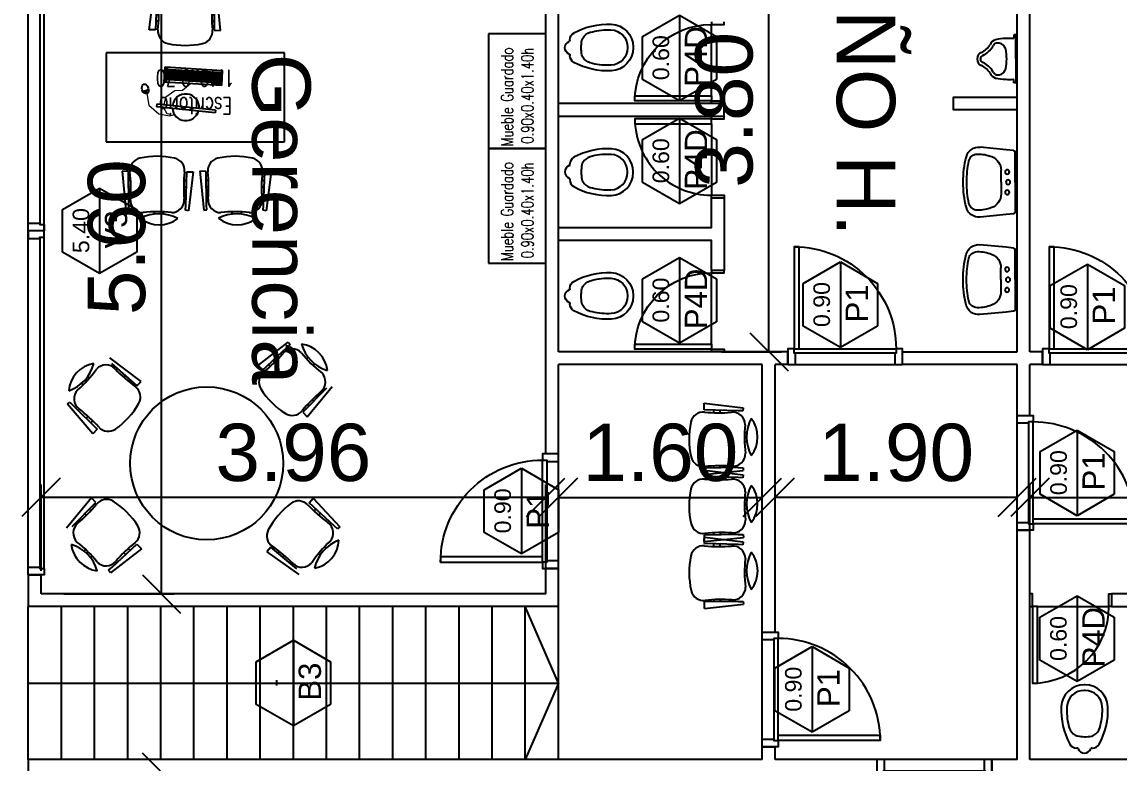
# Model space of a CAD drawing. Header units: metres. Extents: x 0 to 8715937, y -236336 to 216.
# Drawn here: x 215.23 to 223.83, y 96.5 to 102.32 of the extents above; entities that cross this region are included whole.
import ezdxf
from ezdxf.enums import TextEntityAlignment as Align

# ---------------------------------------------------------------- set-up
doc = ezdxf.new("R2010")
doc.units = ezdxf.units.M
doc.header["$MEASUREMENT"] = 0
doc.header["$PDMODE"] = 3
doc.linetypes.add('CENTRO', pattern=[2, 1.25, -0.25, 0.25, -0.25])
for name, color, linetype in [('0-BLOCK-ARQUITECTURA', 7, 'Continuous'), ('1', 7, 'Continuous'), ('AUX', 251, 'Continuous'), ('CARPINTERIA', 3, 'Continuous'), ('CARPINTERIA II', 7, 'Continuous'), ('CARPINTERIA III', 252, 'Continuous'), ('COTAS INTERIORES', 2, 'Continuous'), ('DURLOCK', 3, 'Continuous'), ('FRIO', 7, 'Continuous'), ('MUEBLES', 45, 'Continuous'), ('MURO', 4, 'Continuous'), ('SANIT', 57, 'Continuous'), ('TEXTO', 7, 'Continuous'), ('TXT CARP', 3, 'Continuous')]:
    doc.layers.add(name, color=color, linetype=linetype)
doc.styles.add('AR', font='arial.ttf')
doc.styles.add('ARIAL', font='arial.ttf')
doc.styles.add('txt7', font='romans.shx', dxfattribs={"width": 0.7})
doc.dimstyles.new('DIARCO-01', dxfattribs={"dimtxt": 0.45, "dimasz": 0.3, "dimexe": 0.1, "dimexo": 0.18, "dimgap": 0.12, "dimtad": 1, "dimzin": 0, "dimdsep": 46, "dimtxsty": 'AR', "dimblk": 'OBLIQUE', "dimcen": 0.09, "dimclrd": 52, "dimclre": 251, "dimclrt": 256, "dimadec": 0, "dimazin": 0, "dimtfac": 1, "dimtofl": 0, "dimtmove": 1, "dimatfit": 3, "dimldrblk": 'OBLIQUE', "dimfxl": 0.18, "dimtolj": 1, "dimtzin": 0, "dimarcsym": 1})

# ---------------------------------------------------------------- blocks, each defined once
blk = doc.blocks.new('_Oblique')
at = {"layer": '1', "color": 0, "lineweight": -2}
blk.add_line((-0.5, -0.5), (0.5, 0.5), dxfattribs=at)
blk = doc.blocks.new('*D228')
at = {"layer": 'COTAS INTERIORES', "color": 251, "lineweight": -2, "ltscale": 0.1, "transparency": 16777216}
for p, q in [((127.8351, 96.4293), (128.6999, 96.4293)), ((127.8351, 92.2293), (128.6999, 92.2293))]:
    blk.add_line(p, q, dxfattribs=at)
at = {"layer": 'COTAS INTERIORES', "color": 52, "lineweight": -2, "ltscale": 0.1, "transparency": 16777216}
blk.add_line((128.5999, 96.4293), (128.5999, 92.2293), dxfattribs=at)
at = {"layer": 'Defpoints', "color": 0, "ltscale": 0.1, "transparency": 16777216}
for p in [(127.6551, 96.4293), (127.6551, 92.2293), (128.5999, 92.2293)]:
    blk.add_point(p, dxfattribs=at)
at = {"layer": 'COTAS INTERIORES', "color": 52, "lineweight": -2, "ltscale": 0.1, "transparency": 16777216, "xscale": 0.3, "yscale": 0.3, "zscale": 0.3}
for p, rotation in [((128.5999, 96.4293), 90), ((128.5999, 92.2293), 270)]:
    blk.add_blockref('_Oblique', p, dxfattribs=dict(at, rotation=rotation))
at = {"layer": 'COTAS INTERIORES', "ltscale": 0.1, "transparency": 16777216, "insert": (128.2502, 94.3293), "char_height": 0.45, "attachment_point": 5, "rotation": 90, "style": 'AR'}
blk.add_mtext('\\A1;4.20', dxfattribs=at)
blk = doc.blocks.new('*D229')
at = {"layer": 'COTAS INTERIORES', "color": 251, "lineweight": -2, "ltscale": 0.1, "transparency": 16777216}
for p, q in [((127.9351, 103.4293), (128.6999, 103.4293)), ((127.8351, 97.8293), (128.6999, 97.8293))]:
    blk.add_line(p, q, dxfattribs=at)
at = {"layer": 'COTAS INTERIORES', "color": 52, "lineweight": -2, "ltscale": 0.1, "transparency": 16777216}
blk.add_line((128.5999, 97.8293), (128.5999, 103.4293), dxfattribs=at)
at = {"layer": 'Defpoints', "color": 0, "ltscale": 0.1, "transparency": 16777216}
for p in [(127.7551, 103.4293), (128.5999, 103.4293), (127.6551, 97.8293)]:
    blk.add_point(p, dxfattribs=at)
at = {"layer": 'COTAS INTERIORES', "color": 52, "lineweight": -2, "ltscale": 0.1, "transparency": 16777216, "xscale": 0.3, "yscale": 0.3, "zscale": 0.3}
for p, rotation in [((128.5999, 103.4293), 90), ((128.5999, 97.8293), 270)]:
    blk.add_blockref('_Oblique', p, dxfattribs=dict(at, rotation=rotation))
at = {"layer": 'COTAS INTERIORES', "ltscale": 0.1, "transparency": 16777216, "insert": (128.2502, 100.6293), "char_height": 0.45, "attachment_point": 5, "rotation": 90, "style": 'AR'}
blk.add_mtext('\\A1;5.60', dxfattribs=at)
blk = doc.blocks.new('*D231')
at = {"layer": 'COTAS INTERIORES', "color": 251, "lineweight": -2, "ltscale": 0.1, "transparency": 16777216}
for p, q in [((127.6551, 98.0093), (127.6551, 98.6873)), ((131.6151, 98.0093), (131.6151, 98.6873))]:
    blk.add_line(p, q, dxfattribs=at)
at = {"layer": 'COTAS INTERIORES', "color": 52, "lineweight": -2, "ltscale": 0.1, "transparency": 16777216}
blk.add_line((131.6151, 98.5873), (127.6551, 98.5873), dxfattribs=at)
at = {"layer": 'Defpoints', "color": 0, "ltscale": 0.1, "transparency": 16777216}
for p in [(127.6551, 98.5873), (127.6551, 97.8293), (131.6151, 97.8293)]:
    blk.add_point(p, dxfattribs=at)
at = {"layer": 'COTAS INTERIORES', "color": 52, "lineweight": -2, "ltscale": 0.1, "transparency": 16777216, "xscale": 0.3, "yscale": 0.3, "zscale": 0.3, "rotation": 180}
blk.add_blockref('_Oblique', (127.6551, 98.5873), dxfattribs=at)
at = {"layer": 'COTAS INTERIORES', "color": 52, "lineweight": -2, "ltscale": 0.1, "transparency": 16777216, "xscale": 0.3, "yscale": 0.3, "zscale": 0.3}
blk.add_blockref('_Oblique', (131.6151, 98.5873), dxfattribs=at)
at = {"layer": 'COTAS INTERIORES', "ltscale": 0.1, "transparency": 16777216, "insert": (129.6351, 98.9372), "char_height": 0.45, "attachment_point": 5, "style": 'AR'}
blk.add_mtext('\\A1;3.96', dxfattribs=at)
blk = doc.blocks.new('Puerta Interior_88', base_point=(4856027.3, 87356.9))
at = {"layer": 'CARPINTERIA', "linetype": 'Continuous', "ltscale": 0.001}
for points in [[(4855637.3, 87231.9), (4855577.3, 87231.9), (4855577.3, 87356.9), (4855627.3, 87356.9), (4855627.3, 87321.9), (4855637.3, 87321.9), (4855637.3, 87231.9)], [(4856417.3, 87321.9), (4856427.3, 87321.9), (4856427.3, 87356.9), (4856477.3, 87356.9), (4856477.3, 87231.9), (4856417.3, 87231.9), (4856417.3, 87321.9), (4856427.3, 87321.9)]]:
    blk.add_lwpolyline(points, dxfattribs=at)
at = {"layer": 'CARPINTERIA II', "color": 7, "linetype": 'Continuous'}
blk.add_lwpolyline([(4856387.3, 88156.9), (4856427.3, 88156.9), (4856427.3, 87356.9), (4856387.3, 87356.9)], close=True, dxfattribs=at)
at = {"layer": 'CARPINTERIA III', "linetype": 'Continuous'}
blk.add_lwpolyline([(4856427.3, 88156.9, 0.414214), (4855627.3, 87356.9)], format="xyb", dxfattribs=at)
for points in [[(4856427.3, 87356.9), (4855627.3, 87356.9)], [(4855627.3, 87321.9), (4856427.3, 87321.9)], [(4856427.3, 87231.9), (4855627.3, 87231.9)]]:
    blk.add_lwpolyline(points, dxfattribs=at)
blk = doc.blocks.new('P60')
at = {"layer": 'AUX'}
blk.add_line((0.1, 0.06), (0.1, 0.62), dxfattribs=at)
blk.add_arc((0.1, 0.02), 0.6, 360, 90, dxfattribs=at)
at = {"layer": 'CARPINTERIA', "color": 6}
for points in [[(0.1, 0.64), (0.1, 0.62), (0, 0.62), (0, 0.64)], [(0.1, 0), (0.1, 0.02), (0, 0.02), (0, 0)]]:
    blk.add_lwpolyline(points, dxfattribs=at)
at = {"layer": 'CARPINTERIA', "color": 7}
blk.add_lwpolyline([(0.1, 0.06), (0.1, 0.02), (0.7, 0.02), (0.7, 0.06)], close=True, dxfattribs=at)
blk = doc.blocks.new('INH')
at = {"layer": 'SANIT'}
for p, q in [((-0.0573, 0.04), (-0.0626, 0.04)), ((0.0573, 0.04), (0.0626, 0.04))]:
    blk.add_line(p, q, dxfattribs=at)
for centre, radius, start, end in [((-0.0031, 0.3564), 0.18, 90, 177.15126), ((0, 0.507), 0.0295, 84.01926, 95.98074), ((0.0031, 0.3564), 0.18, 2.84874, 90), ((-0.0031, 0.3564), 0.136, 90, 177.15126), ((0, 0.4618), 0.0307, 84.25246, 95.74754), ((0.0031, 0.3564), 0.136, 2.84874, 90), ((0.3711, 0.3378), 0.5547, 177.15126, 208.73055), ((0.3711, 0.3378), 0.5107, 177.15126, 193.67989), ((-0.3711, 0.3378), 0.5547, 331.26945, 2.84874), ((-0.3711, 0.3378), 0.5107, 346.32011, 2.84874), ((-0.0089, 0.2385), 0.1182, 190.48848, 227.14079), ((0.0089, 0.2385), 0.1182, 312.85921, 349.51152), ((-0.0365, 0.211), 0.0792, 228.29, 255.2679), ((-0.0057, 0.3785), 0.2493, 258.19241, 271.30225), ((0.0057, 0.3785), 0.2493, 268.69775, 281.80759), ((0.0365, 0.211), 0.0792, 284.7321, 311.71), ((-0.0626, 0.1), 0.06, 208.73055, 270), ((-0.0573, 0.032), 0.008, 20.81899, 90), ((0.0007, 0.0541), 0.0541, 200.81899, 269.22485), ((-0.0007, 0.0541), 0.0541, 270.77515, 339.18101), ((0.0573, 0.032), 0.008, 90, 159.18101), ((0.0626, 0.1), 0.06, 270, 331.26945)]:
    blk.add_arc(centre, radius, start, end, dxfattribs=at)
blk = doc.blocks.new('MNG')
at = {"layer": 'SANIT'}
for p, q in [((-0.188, 0), (-0.188, 0.016)), ((-0.188, 0.016), (-0.168, 0.016)), ((0, 0), (-0.188, 0)), ((0, 0), (0.188, 0)), ((0.188, 0.016), (0.168, 0.016)), ((0.188, 0), (0.188, 0.016))]:
    blk.add_line(p, q, dxfattribs=at)
for centre, radius, start, end in [((-0.2023, 0.3459), 0.1696, 302.42194, 333.4809), ((-0.2023, 0.3459), 0.1956, 302.42194, 333.4809), ((-0.0015, 0.2522), 0.0524, 88.41211, 159.86472), ((-0.0154, 0.255), 0.0124, 149.99519, 163.35044), ((-0.0015, 0.2522), 0.0264, 88.41211, 159.86472), ((0, 0.2987), 0.0202, 267.95603, 272.04397), ((0.0015, 0.2522), 0.0524, 20.13528, 91.58789), ((0.0015, 0.2522), 0.0264, 20.13528, 91.58789), ((0.0154, 0.255), 0.0124, 16.64956, 30.00481), ((0.2023, 0.3459), 0.1956, 206.5191, 237.57806), ((0.2023, 0.3459), 0.1696, 206.5191, 237.57806), ((-0.0874, 0.1426), 0.0648, 111.75619, 164.40839), ((-0.0874, 0.1426), 0.0388, 118.9977, 164.40839), ((-0.141, 0.2581), 0.0887, 293.07935, 299.37429), ((0.0874, 0.1426), 0.0388, 68.24381, 68.24381), ((0.141, 0.2581), 0.0887, 240.62571, 246.92065), ((0.0874, 0.1426), 0.0388, 15.59161, 61.0023), ((0.0874, 0.1426), 0.0648, 15.59161, 68.24381), ((0.1604, 0.08), 0.3204, 165.53997, 180), ((-0.061, 0.1419), 0.0647, 170.11271, 245.03672), ((0.061, 0.1419), 0.0647, 294.96328, 9.88729), ((-0.1604, 0.08), 0.3204, 0, 14.46003), ((-0.168, 0.024), 0.008, 270, 1.25963), ((1.0815, 0.0515), 1.2419, 178.68384, 181.25963), ((-0.0605, 0.1489), 0.0714, 247.01145, 257.38188), ((0, 0.4956), 0.4232, 259.64483, 270), ((0, 0.4956), 0.4232, 270, 280.35517), ((0.0605, 0.1489), 0.0714, 282.61812, 292.98855), ((-1.0815, 0.0515), 1.2419, 358.74037, 1.31616), ((0.168, 0.024), 0.008, 178.74037, 270)]:
    blk.add_arc(centre, radius, start, end, dxfattribs=at)
blk = doc.blocks.new('PLAV')
at = {"layer": 'SANIT'}
for p, q in [((-0.2545, 0.0691), (-0.2746, 0.2751)), ((0.2545, 0.0691), (0.2746, 0.2751)), ((0, 0.1104), (-0.093, 0.1104)), ((0, 0.1104), (0.093, 0.1104)), ((-0.248, 0.0122), (-0.2545, 0.0691)), ((0, 0), (-0.2343, 0)), ((0, 0), (0.2343, 0)), ((0.248, 0.0122), (0.2545, 0.0691))]:
    blk.add_line(p, q, dxfattribs=at)
for centre in [(-0.0805, 0.0621), (0, 0.0552), (0.0805, 0.0621)]:
    blk.add_circle(centre, 0.0173, dxfattribs=at)
for centre, radius, start, end in [((-0.1739, 0.2849), 0.1012, 104.71776, 185.55665), ((-0.1518, 0.295), 0.069, 102.61121, 179.60137), ((-0.0096, -0.3405), 0.7478, 89.26475, 104.71776), ((-0.0096, -0.3405), 0.7202, 89.26475, 102.61121), ((0.0096, -0.3405), 0.7478, 75.28224, 90.73525), ((0.0096, -0.3405), 0.7202, 77.38879, 90.73525), ((0.1518, 0.295), 0.069, 0.39863, 77.38879), ((0.1739, 0.2849), 0.1012, 354.44335, 75.28224), ((0.0808, 0.2933), 0.3016, 179.60137, 201.35739), ((-0.0808, 0.2933), 0.3016, 338.64261, 0.39863), ((-0.093, 0.2254), 0.115, 201.35739, 270), ((0.093, 0.2254), 0.115, 270, 338.64261), ((-0.2343, 0.0138), 0.0138, 186.57522, 270), ((0.2343, 0.0138), 0.0138, 270, 353.42478)]:
    blk.add_arc(centre, radius, start, end, dxfattribs=at)
blk = doc.blocks.new('*D234')
at = {"layer": 'COTAS INTERIORES', "color": 251, "lineweight": -2, "ltscale": 0.1, "transparency": 16777216}
for p, q in [((131.7151, 98.1093), (131.7151, 98.6873)), ((133.3151, 98.1093), (133.3151, 98.6873))]:
    blk.add_line(p, q, dxfattribs=at)
at = {"layer": 'COTAS INTERIORES', "color": 52, "lineweight": -2, "ltscale": 0.1, "transparency": 16777216}
blk.add_line((131.7151, 98.5873), (133.3151, 98.5873), dxfattribs=at)
at = {"layer": 'Defpoints', "color": 0, "ltscale": 0.1, "transparency": 16777216}
for p in [(133.3151, 98.5873), (131.7151, 97.9293), (133.3151, 97.9293)]:
    blk.add_point(p, dxfattribs=at)
at = {"layer": 'COTAS INTERIORES', "color": 52, "lineweight": -2, "ltscale": 0.1, "transparency": 16777216, "xscale": 0.3, "yscale": 0.3, "zscale": 0.3, "rotation": 180}
blk.add_blockref('_Oblique', (131.7151, 98.5873), dxfattribs=at)
at = {"layer": 'COTAS INTERIORES', "color": 52, "lineweight": -2, "ltscale": 0.1, "transparency": 16777216, "xscale": 0.3, "yscale": 0.3, "zscale": 0.3}
blk.add_blockref('_Oblique', (133.3151, 98.5873), dxfattribs=at)
at = {"layer": 'COTAS INTERIORES', "ltscale": 0.1, "transparency": 16777216, "insert": (132.5151, 98.9371), "char_height": 0.45, "attachment_point": 5, "style": 'AR'}
blk.add_mtext('\\A1;1.60', dxfattribs=at)
blk = doc.blocks.new('*D235')
at = {"layer": 'COTAS INTERIORES', "color": 251, "lineweight": -2, "ltscale": 0.1, "transparency": 16777216}
for p, q in [((133.4151, 98.1093), (133.4151, 98.6873)), ((135.3151, 98.1093), (135.3151, 98.6873))]:
    blk.add_line(p, q, dxfattribs=at)
at = {"layer": 'COTAS INTERIORES', "color": 52, "lineweight": -2, "ltscale": 0.1, "transparency": 16777216}
blk.add_line((135.3151, 98.5873), (133.4151, 98.5873), dxfattribs=at)
at = {"layer": 'Defpoints', "color": 0, "ltscale": 0.1, "transparency": 16777216}
for p in [(133.4151, 98.5873), (133.4151, 97.9293), (135.3151, 97.9293)]:
    blk.add_point(p, dxfattribs=at)
at = {"layer": 'COTAS INTERIORES', "color": 52, "lineweight": -2, "ltscale": 0.1, "transparency": 16777216, "xscale": 0.3, "yscale": 0.3, "zscale": 0.3, "rotation": 180}
blk.add_blockref('_Oblique', (133.4151, 98.5873), dxfattribs=at)
at = {"layer": 'COTAS INTERIORES', "color": 52, "lineweight": -2, "ltscale": 0.1, "transparency": 16777216, "xscale": 0.3, "yscale": 0.3, "zscale": 0.3}
blk.add_blockref('_Oblique', (135.3151, 98.5873), dxfattribs=at)
at = {"layer": 'COTAS INTERIORES', "ltscale": 0.1, "transparency": 16777216, "insert": (134.3651, 98.9371), "char_height": 0.45, "attachment_point": 5, "style": 'AR'}
blk.add_mtext('\\A1;1.90', dxfattribs=at)
blk = doc.blocks.new('*D236')
at = {"layer": 'COTAS INTERIORES', "color": 251, "lineweight": -2, "ltscale": 0.1, "transparency": 16777216}
for p, q in [((135.4151, 98.1093), (135.4151, 98.6873)), ((138.4051, 98.1093), (138.4051, 98.6873))]:
    blk.add_line(p, q, dxfattribs=at)
at = {"layer": 'COTAS INTERIORES', "color": 52, "lineweight": -2, "ltscale": 0.1, "transparency": 16777216}
blk.add_line((135.4151, 98.5873), (138.4051, 98.5873), dxfattribs=at)
at = {"layer": 'Defpoints', "color": 0, "ltscale": 0.1, "transparency": 16777216}
for p in [(138.4051, 98.5873), (135.4151, 97.9293), (138.4051, 97.9293)]:
    blk.add_point(p, dxfattribs=at)
at = {"layer": 'COTAS INTERIORES', "color": 52, "lineweight": -2, "ltscale": 0.1, "transparency": 16777216, "xscale": 0.3, "yscale": 0.3, "zscale": 0.3, "rotation": 180}
blk.add_blockref('_Oblique', (135.4151, 98.5873), dxfattribs=at)
at = {"layer": 'COTAS INTERIORES', "color": 52, "lineweight": -2, "ltscale": 0.1, "transparency": 16777216, "xscale": 0.3, "yscale": 0.3, "zscale": 0.3}
blk.add_blockref('_Oblique', (138.4051, 98.5873), dxfattribs=at)
at = {"layer": 'COTAS INTERIORES', "ltscale": 0.1, "transparency": 16777216, "insert": (136.9101, 98.9371), "char_height": 0.45, "attachment_point": 5, "style": 'AR'}
blk.add_mtext('\\A1;2.99', dxfattribs=at)
blk = doc.blocks.new('*D237')
at = {"layer": 'COTAS INTERIORES', "color": 251, "lineweight": -2, "ltscale": 0.1, "transparency": 16777216}
for p, q in [((132.9951, 103.5293), (133.467, 103.5293)), ((132.9951, 99.7293), (133.467, 99.7293))]:
    blk.add_line(p, q, dxfattribs=at)
at = {"layer": 'COTAS INTERIORES', "color": 52, "lineweight": -2, "ltscale": 0.1, "transparency": 16777216}
blk.add_line((133.367, 99.7293), (133.367, 103.5293), dxfattribs=at)
at = {"layer": 'Defpoints', "color": 0, "ltscale": 0.1, "transparency": 16777216}
for p in [(132.8151, 103.5293), (133.367, 103.5293), (132.8151, 99.7293)]:
    blk.add_point(p, dxfattribs=at)
at = {"layer": 'COTAS INTERIORES', "color": 52, "lineweight": -2, "ltscale": 0.1, "transparency": 16777216, "xscale": 0.3, "yscale": 0.3, "zscale": 0.3}
for p, rotation in [((133.367, 103.5293), 90), ((133.367, 99.7293), 270)]:
    blk.add_blockref('_Oblique', p, dxfattribs=dict(at, rotation=rotation))
at = {"layer": 'COTAS INTERIORES', "ltscale": 0.1, "transparency": 16777216, "insert": (133.017, 101.6293), "char_height": 0.45, "attachment_point": 5, "rotation": 90, "style": 'AR'}
blk.add_mtext('\\A1;3.80', dxfattribs=at)
blk = doc.blocks.new('DESCARP')
at = {"layer": 'TXT CARP', "lineweight": -3, "ltscale": 0.5}
for p, q in [((0.168, 0.291), (0, 0)), ((0.504, 0.291), (0.168, 0.291)), ((0.672, 0), (0.504, 0.291)), ((0, 0), (0.168, -0.291)), ((0, 0), (0.672, 0)), ((0.504, -0.291), (0.672, 0)), ((0.168, -0.291), (0.504, -0.291))]:
    blk.add_line(p, q, dxfattribs=at)
blk = doc.blocks.new('CARPINTERIA')
at = {"layer": 'TXT CARP', "color": 3, "rotation": 180.0682455120744}
blk.add_blockref('DESCARP', (0.336, 0.0004), dxfattribs=at)
at = {"layer": 'TXT CARP', "style": 'AR'}
blk.add_attdef('DESIGNACION', text='', height=0.175, rotation=0.06833, dxfattribs=at).set_placement((0.0109, 0.1288), align=Align.MIDDLE)
at = {"layer": 'TXT CARP', "ltscale": 0.1, "style": 'AR'}
blk.add_attdef('ANCHO', text='', height=0.13, dxfattribs=at).set_placement((0.002, -0.1466), align=Align.MIDDLE)
blk = doc.blocks.new('mouse standard')
at = {"layer": 'MUEBLES', "linetype": 'Continuous', "lineweight": 25}
for p, q in [((-0.0228, -0.0049), (0.0228, 0.0049)), ((0, 0), (0.0041, -0.0244))]:
    blk.add_line(p, q, dxfattribs=at)
blk.add_ellipse((-0.0026, 0.0136), major_axis=(0.0067, -0.038), ratio=0.64777, dxfattribs=at)
blk = doc.blocks.new('teclado estandard')
at = {"layer": 'MUEBLES', "linetype": 'Continuous', "lineweight": 25}
for p, q in [((-0.45, 0.12), (0, 0.12)), ((-0.45, 0), (-0.45, 0.12)), ((-0.45, 0.1), (0, 0.1)), ((-0.45, 0.09), (0, 0.09)), ((-0.4343, 0.02), (-0.4343, 0.12)), ((-0.4243, 0.02), (-0.4243, 0.12)), ((-0.4143, 0.02), (-0.4143, 0.12)), ((-0.4043, 0.02), (-0.4043, 0.12)), ((-0.3943, 0.02), (-0.3943, 0.12)), ((-0.3843, 0.02), (-0.3843, 0.12)), ((-0.3743, 0.02), (-0.3743, 0.12)), ((-0.02, 0.12), (-0.02, 0)), ((-0.01, 0.12), (-0.01, 0)), ((0, 0.12), (0, 0)), ((-0.45, 0.08), (0, 0.08)), ((-0.45, 0.07), (0, 0.07)), ((-0.45, 0.06), (0, 0.06)), ((-0.45, 0.05), (0, 0.05)), ((-0.45, 0.04), (0, 0.04)), ((-0.45, 0.03), (0, 0.03)), ((-0.45, 0.02), (0, 0.02)), ((0, 0), (-0.45, 0))]:
    blk.add_line(p, q, dxfattribs=at)
blk = doc.blocks.new('monitor pc')
at = {"layer": 'MUEBLES', "linetype": 'Continuous', "lineweight": 25}
for p, q in [((-0.2032, 0.1166), (-0.1932, 0.134)), ((-0.2032, 0.1166), (0.1973, -0.1146)), ((-0.1932, 0.134), (0.2073, -0.0973)), ((0.1973, -0.1146), (0.2073, -0.0973))]:
    blk.add_line(p, q, dxfattribs=at)
for start, end in [(340.67252, 139.32748), (150.32234, 329.67766)]:
    blk.add_arc((0, 0), 0.1048, start, end, dxfattribs=at)
blk = doc.blocks.new('A$C33634EC6')
at = {"layer": 'MUEBLES', "linetype": 'CENTRO', "lineweight": 18}
for p, q in [((0.2284, 0.0603), (0.2735, 0.0323)), ((0.2735, 0.0323), (0.3039, 0.0433))]:
    blk.add_line(p, q, dxfattribs=at)
for points in [[(0.3238, 0.3272), (0.2945, 0.2514), (0.2419, 0.2188), (0.205, 0.1408), (0.2152, 0.1031), (0.2216, 0.0792)], [(0.062, 0.0935), (0.1189, 0.0214), (0.2203, 0.0001), (0.3008, 0.0269), (0.3249, 0.0488), (0.3289, 0.0559)]]:
    blk.add_lwpolyline(points, dxfattribs=at)
for name, p, rotation in [('teclado estandard', (0.0848, 0.3464), 205.4339014883055), ('monitor pc', (0.3809, 0.1469), 233.2319994036899), ('mouse standard', (0.043, 0.1093), 36.60633259912523)]:
    blk.add_blockref(name, p, dxfattribs=dict(at, rotation=rotation))
blk = doc.blocks.new('A$C7BA86730')
at = {"layer": 'MUEBLES', "ltscale": 0.21}
for p, q in [((1.2961, 1.4), (0.5961, 1.4)), ((0.5961, 1.4), (0.5961, 0)), ((1.2961, 0), (1.2961, 1.4)), ((1.5298, 1.2453), (1.5298, 1.2955)), ((1.5298, 1.2955), (1.8353, 1.2573)), ((1.7947, 1.2358), (1.5298, 1.2453)), ((1.6007, 1.2428), (1.6007, 1.2215)), ((1.6507, 1.2409), (1.6507, 1.2215)), ((1.6507, 1.2409), (1.6507, 1.2203)), ((1.8313, 1.2336), (1.7947, 1.2358)), ((1.8353, 1.2573), (1.8313, 1.2336)), ((1.8616, 1.0609), (1.8446, 1.0618)), ((1.8616, 0.9904), (1.8435, 0.9899)), ((0.4208, 0.8976), (0.1144, 0.8677)), ((0.4195, 0.8474), (0.4208, 0.8976)), ((0.1544, 0.8451), (0.4195, 0.8474)), ((0.2973, 0.8291), (0.2972, 0.8464)), ((0.3472, 0.8304), (0.3472, 0.8468)), ((1.5271, 0.7865), (1.5257, 0.7363)), ((1.7921, 0.7888), (1.5271, 0.7865)), ((1.5993, 0.8035), (1.5993, 0.7871)), ((1.6493, 0.8049), (1.6493, 0.7876)), ((1.8288, 0.7899), (1.7921, 0.7888)), ((1.8321, 0.7662), (1.8288, 0.7899)), ((1.5257, 0.7363), (1.8321, 0.7662)), ((0.0849, 0.6435), (0.103, 0.644)), ((1.5298, 0.6343), (1.5298, 0.6845)), ((1.5298, 0.6845), (1.8353, 0.6462)), ((1.7947, 0.6247), (1.5298, 0.6343)), ((1.6007, 0.6317), (1.6007, 0.6104)), ((1.6507, 0.6299), (1.6507, 0.6104)), ((1.6507, 0.6299), (1.6507, 0.6093)), ((1.8313, 0.6226), (1.7947, 0.6247)), ((1.8353, 0.6462), (1.8313, 0.6226)), ((0.085, 0.573), (0.1019, 0.5721)), ((1.8616, 0.4499), (1.8446, 0.4508)), ((0.1112, 0.3767), (0.1152, 0.4003)), ((0.4167, 0.3384), (0.1112, 0.3767)), ((0.1152, 0.4003), (0.1518, 0.3982)), ((0.1518, 0.3982), (0.4167, 0.3886)), ((0.2958, 0.393), (0.2958, 0.4136)), ((0.2958, 0.393), (0.2958, 0.4125)), ((0.3458, 0.3912), (0.3458, 0.4125)), ((0.4167, 0.3886), (0.4167, 0.3384)), ((1.8616, 0.3794), (1.8435, 0.3789)), ((1.5271, 0.1755), (1.5257, 0.1253)), ((1.7921, 0.1778), (1.5271, 0.1755)), ((1.5993, 0.1925), (1.5993, 0.1761)), ((1.6493, 0.1938), (1.6493, 0.1765)), ((1.8288, 0.1789), (1.7921, 0.1778)), ((1.8321, 0.1552), (1.8288, 0.1789)), ((1.5257, 0.1253), (1.8321, 0.1552)), ((0.5961, 0), (1.2961, 0))]:
    blk.add_line(p, q, dxfattribs=at)
for centre, radius, start, end in [((1.521, 1.1271), 0.1, 84.03091, 167.32438), ((1.6516, 2.3757), 1.1554, 264.03091, 274.51593), ((1.7504, 1.1242), 0.1, 0, 94.51593), ((2.0304, 1.0126), 0.6221, 167.32438, 192.65157), ((2.7099, 1.0126), 0.8667, 172.59774, 187.40226), ((2.1663, 1.026), 0.3068, 151.19479, 207.83533), ((1.7106, 1.0299), 0.2359, 321.4327, 37.59747), ((1.521, 0.8982), 0.1, 192.65157, 275.86845), ((1.7504, 0.9009), 0.1, 265.46937, 0), ((0.1961, 0.733), 0.1, 85.46937, 180), ((0.2961, 1.995), 1.166, 265.46937, 275.86845), ((0.4256, 0.7357), 0.1, 12.65157, 95.86845), ((1.6504, -0.3611), 1.166, 85.46937, 95.86845), ((0.2359, 0.604), 0.2359, 141.4327, 217.59747), ((-0.2198, 0.6079), 0.3068, 331.19479, 27.83533), ((-0.7634, 0.6214), 0.8667, 352.59774, 7.40226), ((-0.0839, 0.6213), 0.6221, 347.32438, 12.65157), ((1.521, 0.5161), 0.1, 84.03091, 167.32438), ((1.6516, 1.7647), 1.1554, 264.03091, 274.51593), ((1.7504, 0.5132), 0.1, 0, 94.51593), ((2.0304, 0.4016), 0.6221, 167.32438, 192.65157), ((2.1663, 0.415), 0.3068, 151.19479, 207.83533), ((1.7106, 0.4189), 0.2359, 321.4327, 37.59747), ((0.1961, 0.5097), 0.1, 180, 274.51593), ((0.4255, 0.5068), 0.1, 264.03091, 347.32438), ((2.7099, 0.4015), 0.8667, 172.59774, 187.40226), ((0.295, -0.7418), 1.1554, 84.03091, 94.51593), ((1.521, 0.2872), 0.1, 192.65157, 275.86845), ((1.7504, 0.2899), 0.1, 265.46937, 0), ((1.6504, -0.9721), 1.166, 85.46937, 95.86845)]:
    blk.add_arc(centre, radius, start, end, dxfattribs=at)
at = {"layer": 'MUEBLES', "ltscale": 0.21, "rotation": 60.98965330433668}
blk.add_blockref('A$C33634EC6', (0.9677, 0.2209), dxfattribs=at)
at = {"layer": 'TEXTO', "insert": (1.0775, 1.4387), "char_height": 0.130875, "attachment_point": 1, "rotation": 270, "style": 'txt7'}
blk.add_mtext_dynamic_manual_height_columns('\\pi0.45054;Escritorio\\P\\pi0.43091;1.40x0.70', width=1.507464, gutter_width=150, heights=[0], dxfattribs=at)
blk = doc.blocks.new('DPM-ARQUITECTURA')
at = {"layer": 'CARPINTERIA', "ltscale": 0.1}
for p, q in [((127.5551, 96.5293), (127.5551, 97.7293)), ((127.8151, 96.5293), (127.8151, 97.7293)), ((128.0751, 96.5293), (128.0751, 97.7293)), ((128.3351, 96.5293), (128.3351, 97.7293)), ((128.5951, 96.5293), (128.5951, 97.7293)), ((128.8551, 96.5293), (128.8551, 97.7293)), ((129.1151, 96.5293), (129.1151, 97.7293)), ((129.3751, 96.5293), (129.3751, 97.7293)), ((129.6351, 96.5293), (129.6351, 97.7293)), ((129.8951, 96.5293), (129.8951, 97.7293)), ((130.1551, 96.5293), (130.1551, 97.7293)), ((130.4151, 96.5293), (130.4151, 97.7293)), ((130.6751, 96.5293), (130.6751, 97.7293)), ((130.9351, 96.5293), (130.9351, 97.7293)), ((131.1951, 96.5293), (131.1951, 97.7293)), ((131.4551, 96.5293), (131.4551, 97.7293)), ((131.7151, 96.5293), (131.7151, 97.7293))]:
    blk.add_line(p, q, dxfattribs=at)
at = {"layer": 'CARPINTERIA', "linetype": 'Continuous', "ltscale": 0.001}
for points in [[(127.6451, 100.7393), (127.6451, 100.7293), (127.6801, 100.7293), (127.6801, 100.6793), (127.5551, 100.6793), (127.5551, 100.7393), (127.6451, 100.7393), (127.6451, 100.7293)], [(127.6451, 100.6193), (127.6451, 100.6293), (127.6801, 100.6293), (127.6801, 100.6793), (127.5551, 100.6793), (127.5551, 100.6193), (127.6451, 100.6193), (127.6451, 100.6293)], [(127.6451, 98.0393), (127.6451, 98.0293), (127.6801, 98.0293), (127.6801, 97.9793), (127.5551, 97.9793), (127.5551, 98.0393), (127.6451, 98.0393), (127.6451, 98.0293)]]:
    blk.add_lwpolyline(points, dxfattribs=at)
at = {"layer": 'CARPINTERIA', "ltscale": 0.1}
for points in [[(127.5551, 97.1293), (131.7151, 97.1293), (131.4551, 97.7293)], [(127.5551, 97.1293), (131.7151, 97.1293), (131.4551, 96.5293)]]:
    blk.add_lwpolyline(points, dxfattribs=at)
at = {"layer": 'CARPINTERIA III', "linetype": 'Continuous'}
for points in [[(127.5551, 98.0293), (127.5551, 103.3293)], [(127.6451, 103.3293), (127.6451, 100.7293)], [(127.6801, 98.0293), (127.6801, 103.3293)], [(127.6451, 100.6293), (127.6451, 98.0293)]]:
    blk.add_lwpolyline(points, dxfattribs=at)
at = {"layer": 'DURLOCK', "ltscale": 0.1}
for points in [[(131.7151, 101.5793), (133.0151, 101.5793), (133.0151, 101.6793), (131.7151, 101.6793)], [(131.7151, 100.7043), (132.9151, 100.7043), (132.9151, 100.9393), (133.0151, 100.9393), (133.0151, 100.3693), (132.9151, 100.3693), (132.9151, 100.6043), (131.7151, 100.6043)], [(136.4051, 96.5293), (136.4051, 97.7293), (136.6651, 97.7293), (136.6651, 97.8293), (136.0551, 97.8293), (136.0551, 97.7293), (136.3051, 97.7293), (136.3051, 96.5293)]]:
    blk.add_lwpolyline(points, dxfattribs=at)
at = {"layer": 'DURLOCK'}
blk.add_lwpolyline([(135.3151, 101.6285), (134.8151, 101.6285), (134.8151, 101.7285), (135.3151, 101.7285)], dxfattribs=at)
at = {"layer": 'MURO', "ltscale": 0.1}
for p, q in [((131.7151, 99.7293), (131.7151, 107.0293)), ((135.3151, 99.7293), (135.3151, 103.6293)), ((135.4151, 99.7293), (135.4151, 103.5293)), ((131.6151, 98.9293), (131.6151, 103.4293)), ((133.5151, 99.7293), (131.7151, 99.7293)), ((133.5151, 99.6293), (133.5151, 99.7293)), ((134.4151, 99.6293), (134.4151, 99.7293)), ((134.4151, 99.7293), (135.3151, 99.7293)), ((135.5151, 99.7293), (135.4151, 99.7293)), ((135.5151, 99.6293), (135.5151, 99.7293)), ((133.3151, 99.6293), (131.7151, 99.6293)), ((131.7151, 98.9293), (131.7151, 99.6293)), ((133.3151, 97.5293), (133.3151, 99.6293)), ((133.5151, 99.6293), (133.4151, 99.6293)), ((133.4151, 97.5293), (133.4151, 99.6293)), ((135.3151, 99.6293), (134.4151, 99.6293)), ((135.3151, 99.2293), (135.3151, 99.6293)), ((135.5151, 99.6293), (135.4151, 99.6293)), ((135.4151, 99.2293), (135.4151, 99.6293)), ((135.3151, 99.2293), (135.4151, 99.2293)), ((131.7151, 98.9293), (131.6151, 98.9293)), ((135.3151, 96.5293), (135.3151, 98.3293)), ((135.3151, 98.3293), (135.4151, 98.3293)), ((135.4151, 96.5293), (135.4151, 98.3293)), ((127.5551, 97.9793), (127.6551, 97.9793)), ((127.5551, 97.9793), (127.5551, 97.7293)), ((127.6551, 97.8293), (127.6551, 97.9793)), ((131.6151, 97.8293), (131.6151, 98.0293)), ((131.7151, 98.0293), (131.6151, 98.0293)), ((131.7151, 97.9293), (131.7151, 98.0293)), ((131.7151, 97.7293), (131.7151, 97.9293)), ((131.6151, 97.8293), (127.6551, 97.8293)), ((131.7151, 97.7293), (127.5551, 97.7293)), ((133.3151, 97.5293), (133.4151, 97.5293)), ((133.3151, 96.5293), (133.3151, 96.6293)), ((133.3151, 96.6293), (133.4151, 96.6293)), ((133.4151, 96.5293), (133.4151, 96.6293)), ((127.5551, 96.5293), (127.5551, 92.1293)), ((133.3151, 96.5293), (127.5551, 96.5293)), ((134.2151, 96.5293), (133.4151, 96.5293)), ((134.2151, 96.5293), (134.2151, 96.4293)), ((135.1151, 96.5293), (135.1151, 96.4293)), ((135.3151, 96.5293), (135.1151, 96.5293)), ((138.4051, 96.5293), (135.4151, 96.5293))]:
    blk.add_line(p, q, dxfattribs=at)
at = {"layer": 'AUX', "xscale": -1}
for p in [(133.0151, 101.6793), (133.0151, 99.7293)]:
    blk.add_blockref('P60', p, dxfattribs=at)
at = {"layer": 'AUX'}
for p, rotation in [((133.0151, 101.5793), 180), ((135.4151, 97.8293), 270)]:
    blk.add_blockref('P60', p, dxfattribs=dict(at, rotation=rotation))
at = {"layer": 'CARPINTERIA', "ltscale": 0.1}
ref = blk.add_blockref('CARPINTERIA', (132.6656, 102.0366), dxfattribs=dict(at, xscale=-0.9999999999999994, rotation=270.0682455120742))
ref.add_attrib('DESIGNACION', 'P4D', dxfattribs={"layer": 'TXT CARP', "height": 0.175, "rotation": 89.99991, "style": 'AR'}).set_placement((132.7943, 102.0477), align=Align.MIDDLE)
ref.add_attrib('ANCHO', '0.60', dxfattribs={"layer": 'TXT CARP', "ltscale": 0.1, "height": 0.13, "rotation": 90.06825, "style": 'AR'}).set_placement((132.5189, 102.0385), align=Align.MIDDLE)
ref = blk.add_blockref('CARPINTERIA', (132.6656, 101.2277), dxfattribs=dict(at, xscale=-0.9999999999999994, rotation=270.0682455120742))
ref.add_attrib('DESIGNACION', 'P4D', dxfattribs={"layer": 'TXT CARP', "height": 0.175, "rotation": 89.99991, "style": 'AR'}).set_placement((132.7943, 101.2388), align=Align.MIDDLE)
ref.add_attrib('ANCHO', '0.60', dxfattribs={"layer": 'TXT CARP', "ltscale": 0.1, "height": 0.13, "rotation": 90.06825, "style": 'AR'}).set_placement((132.5189, 101.2296), align=Align.MIDDLE)
ref = blk.add_blockref('CARPINTERIA', (128.1146, 100.6793), dxfattribs=dict(at, xscale=-0.9999999999999994, rotation=270.0682455120742))
ref.add_attrib('DESIGNACION', 'V3', dxfattribs={"layer": 'TXT CARP', "height": 0.175, "rotation": 89.99991, "style": 'AR'}).set_placement((128.2434, 100.6904), align=Align.MIDDLE)
ref.add_attrib('ANCHO', '5.40', dxfattribs={"layer": 'TXT CARP', "ltscale": 0.1, "height": 0.13, "rotation": 90.06825, "style": 'AR'}).set_placement((127.968, 100.6811), align=Align.MIDDLE)
at = {"layer": 'CARPINTERIA', "xscale": -0.001000000163912773, "yscale": 0.001000000163912773, "zscale": 0.001000000163912773}
for p in [(133.9651, 99.7543), (135.9651, 99.7543)]:
    blk.add_blockref('Puerta Interior_88', p, dxfattribs=at)
at = {"layer": 'CARPINTERIA', "ltscale": 0.1}
ref = blk.add_blockref('CARPINTERIA', (132.6656, 100.1338), dxfattribs=dict(at, xscale=-0.9999999999999994, rotation=270.0682455120742))
ref.add_attrib('DESIGNACION', 'P4D', dxfattribs={"layer": 'TXT CARP', "height": 0.175, "rotation": 89.99991, "style": 'AR'}).set_placement((132.7943, 100.1449), align=Align.MIDDLE)
ref.add_attrib('ANCHO', '0.60', dxfattribs={"layer": 'TXT CARP', "ltscale": 0.1, "height": 0.13, "rotation": 90.06825, "style": 'AR'}).set_placement((132.5189, 100.1356), align=Align.MIDDLE)
ref = blk.add_blockref('CARPINTERIA', (133.9277, 100.0989), dxfattribs=dict(at, xscale=-0.9999999999999994, rotation=270.0682455120742))
ref.add_attrib('DESIGNACION', 'P1', dxfattribs={"layer": 'TXT CARP', "height": 0.175, "rotation": 89.99991, "style": 'AR'}).set_placement((134.0564, 100.11), align=Align.MIDDLE)
ref.add_attrib('ANCHO', '0.90', dxfattribs={"layer": 'TXT CARP', "ltscale": 0.1, "height": 0.13, "rotation": 90.06825, "style": 'AR'}).set_placement((133.781, 100.1008), align=Align.MIDDLE)
ref = blk.add_blockref('CARPINTERIA', (135.8661, 100.0824), dxfattribs=dict(at, xscale=-0.9999999999999994, rotation=270.0682455120742))
ref.add_attrib('DESIGNACION', 'P1', dxfattribs={"layer": 'TXT CARP', "height": 0.175, "rotation": 89.99991, "style": 'AR'}).set_placement((135.9948, 100.0935), align=Align.MIDDLE)
ref.add_attrib('ANCHO', '0.90', dxfattribs={"layer": 'TXT CARP', "ltscale": 0.1, "height": 0.13, "rotation": 90.06825, "style": 'AR'}).set_placement((135.7194, 100.0842), align=Align.MIDDLE)
at = {"layer": 'CARPINTERIA'}
for p, xscale, yscale, zscale, rotation in [((135.4401, 98.7793), 0.001000000163913207, 0.001000000163913207, 0.001000000163913207, 270), ((131.5901, 98.4793), -0.001000000163913209, 0.001000000163913209, 0.001000000163913209, 90), ((133.4401, 97.0793), 0.001000000163913207, 0.001000000163913207, 0.001000000163913207, 270), ((134.6651, 96.4043), -0.001000000163912773, 0.001000000163912773, 0.001000000163912773, 180)]:
    blk.add_blockref('Puerta Interior_88', p, dxfattribs=dict(at, xscale=xscale, yscale=yscale, zscale=zscale, rotation=rotation))
at = {"layer": 'CARPINTERIA', "ltscale": 0.1}
ref = blk.add_blockref('CARPINTERIA', (135.7862, 98.7793), dxfattribs=dict(at, xscale=-0.9999999999999994, rotation=270.0682455120742))
ref.add_attrib('DESIGNACION', 'P1', dxfattribs={"layer": 'TXT CARP', "height": 0.175, "rotation": 89.99991, "style": 'AR'}).set_placement((135.915, 98.7904), align=Align.MIDDLE)
ref.add_attrib('ANCHO', '0.90', dxfattribs={"layer": 'TXT CARP', "ltscale": 0.1, "height": 0.13, "rotation": 90.06825, "style": 'AR'}).set_placement((135.6396, 98.7811), align=Align.MIDDLE)
ref = blk.add_blockref('CARPINTERIA', (131.4242, 98.4793), dxfattribs=dict(at, xscale=-0.9999999999999994, rotation=270.0682455120742))
ref.add_attrib('DESIGNACION', 'P1', dxfattribs={"layer": 'TXT CARP', "height": 0.175, "rotation": 89.99991, "style": 'AR'}).set_placement((131.5529, 98.4904), align=Align.MIDDLE)
ref.add_attrib('ANCHO', '0.90', dxfattribs={"layer": 'TXT CARP', "ltscale": 0.1, "height": 0.13, "rotation": 90.06825, "style": 'AR'}).set_placement((131.2775, 98.4811), align=Align.MIDDLE)
ref = blk.add_blockref('CARPINTERIA', (135.7849, 97.4776), dxfattribs=dict(at, xscale=-0.9999999999999994, rotation=270.0682455120742))
ref.add_attrib('DESIGNACION', 'P4D', dxfattribs={"layer": 'TXT CARP', "height": 0.175, "rotation": 89.99991, "style": 'AR'}).set_placement((135.9137, 97.4887), align=Align.MIDDLE)
ref.add_attrib('ANCHO', '0.60', dxfattribs={"layer": 'TXT CARP', "ltscale": 0.1, "height": 0.13, "rotation": 90.06825, "style": 'AR'}).set_placement((135.6382, 97.4795), align=Align.MIDDLE)
ref = blk.add_blockref('CARPINTERIA', (129.6351, 97.1293), dxfattribs=dict(at, xscale=-0.9999999999999994, rotation=270.0682455120742))
ref.add_attrib('DESIGNACION', 'B3', dxfattribs={"layer": 'TXT CARP', "height": 0.175, "rotation": 89.99991, "style": 'AR'}).set_placement((129.7639, 97.1404), align=Align.MIDDLE)
ref.add_attrib('ANCHO', '-', dxfattribs={"layer": 'TXT CARP', "ltscale": 0.1, "height": 0.13, "rotation": 90.06825, "style": 'AR'}).set_placement((129.4885, 97.1311), align=Align.MIDDLE)
ref = blk.add_blockref('CARPINTERIA', (133.7052, 97.0793), dxfattribs=dict(at, xscale=-0.9999999999999994, rotation=270.0682455120742))
ref.add_attrib('DESIGNACION', 'P1', dxfattribs={"layer": 'TXT CARP', "height": 0.175, "rotation": 89.99991, "style": 'AR'}).set_placement((133.834, 97.0904), align=Align.MIDDLE)
ref.add_attrib('ANCHO', '0.90', dxfattribs={"layer": 'TXT CARP', "ltscale": 0.1, "height": 0.13, "rotation": 90.06825, "style": 'AR'}).set_placement((133.5586, 97.0811), align=Align.MIDDLE)
at = {"layer": 'SANIT', "xscale": -1}
for name, p, rotation in [('INH', (131.7651, 102.1168), 270.2461108421004), ('PLAV', (135.2991, 101.0616), 90), ('PLAV', (135.2981, 100.2961), 90), ('INH', (131.7651, 100.1668), 270.2461108421006)]:
    blk.add_blockref(name, p, dxfattribs=dict(at, rotation=rotation))
at = {"layer": 'SANIT'}
for name, p, rotation in [('MNG', (135.3051, 102.0289), 90), ('INH', (131.7651, 101.1418), 269.7538891578994), ('INH', (135.8426, 96.5793), 359.7538891578996)]:
    blk.add_blockref(name, p, dxfattribs=dict(at, rotation=rotation))
at = {"layer": 'TEXTO', "style": 'ARIAL'}
for s, p in [('BAÑO H.', (133.8995, 103.2672)), ('Gerencia', (129.312, 102.0698))]:
    blk.add_text(s, height=0.45826, rotation=270, dxfattribs=at).set_placement(p)
at = {"layer": 'COTAS INTERIORES', "ltscale": 0.1}
for base, p1, p2, angle, picture, middle in [((133.367, 103.5293), (132.8151, 99.7293), (132.8151, 103.5293), 270, '*D237', (133.017, 101.6293)), ((128.5999, 103.4293), (127.6551, 97.8293), (127.7551, 103.4293), 270, '*D229', (128.2502, 100.6293)), ((133.3151, 98.5873), (131.7151, 97.9293), (133.3151, 97.9293), 180, '*D234', (132.5151, 98.9371)), ((138.4051, 98.5873), (135.4151, 97.9293), (138.4051, 97.9293), 180, '*D236', (136.9101, 98.9371)), ((128.5999, 92.2293), (127.6551, 96.4293), (127.6551, 92.2293), 90, '*D228', (128.2502, 94.3293))]:
    dim = blk.add_linear_dim(base=base, p1=p1, p2=p2, angle=angle, dimstyle='DIARCO-01', dxfattribs=at)
    dim.commit()
    dim.dimension.update_dxf_attribs({"geometry": picture, "text_midpoint": middle})
for base, p1, p2, picture, middle in [((127.6551, 98.5873), (131.6151, 97.8293), (127.6551, 97.8293), '*D231', (129.6351, 98.9372)), ((133.4151, 98.5873), (135.3151, 97.9293), (133.4151, 97.9293), '*D235', (134.3651, 98.9371))]:
    dim = blk.add_linear_dim(base=base, p1=p1, p2=p2, dimstyle='DIARCO-01', dxfattribs=at)
    dim.commit()
    dim.dimension.update_dxf_attribs({"geometry": picture, "text_midpoint": middle})

msp = doc.modelspace()

# ---------------------------------------------------------------- linework, layer by layer
at = {"layer": 'MUEBLES', "ltscale": 0.1}
for p, q in [((218.8851, 102.2251), (218.8851, 101.3251)), ((219.3351, 102.2251), (218.8851, 102.2251)), ((219.3351, 101.3251), (219.3351, 102.2251)), ((218.8851, 101.3251), (219.3351, 101.3251)), ((218.8851, 101.3251), (218.8851, 100.4251)), ((219.3351, 101.3251), (218.8851, 101.3251)), ((219.3351, 100.4251), (219.3351, 101.3251)), ((218.8851, 100.4251), (219.3351, 100.4251)), ((220.5797, 98.7661), (220.5807, 98.8163)), ((220.8458, 98.8206), (220.8837, 98.8199)), ((220.8837, 98.8199), (220.8859, 98.7983)), ((220.5801, 98.241), (220.5811, 98.2911)), ((220.8461, 98.2954), (220.884, 98.2947)), ((220.884, 98.2947), (220.8863, 98.2731)), ((220.5804, 97.7159), (220.5814, 97.766)), ((220.8464, 97.7703), (220.8843, 97.7696)), ((220.8843, 97.7696), (220.8866, 97.748))]:
    msp.add_line(p, q, dxfattribs=at)
at = {"layer": 'MUEBLES', "ltscale": 0.21}
for p, q in [((217.0717, 99.617), (217.3148, 99.806)), ((217.3287, 99.7865), (217.3013, 99.7621)), ((217.3148, 99.806), (217.3287, 99.7865)), ((217.3013, 99.7621), (217.1072, 99.5815)), ((216.1613, 99.4979), (215.9142, 99.6817)), ((215.9287, 99.6381), (216.1266, 99.4617)), ((217.1072, 99.5815), (217.0717, 99.617)), ((217.1592, 99.6299), (217.1743, 99.6149)), ((217.1958, 99.664), (217.2096, 99.6502)), ((217.1958, 99.664), (217.2104, 99.6494)), ((217.4722, 99.6857), (217.4595, 99.6744)), ((217.5221, 99.6359), (217.5096, 99.6227)), ((215.7418, 99.5354), (215.7556, 99.5236)), ((216.0237, 99.5302), (216.0353, 99.543)), ((215.6945, 99.4831), (215.7064, 99.471)), ((216.0617, 99.4976), (216.0727, 99.5097)), ((216.1266, 99.4617), (216.1613, 99.4979)), ((217.6155, 99.4443), (217.4297, 99.2552)), ((217.4642, 99.2187), (217.6598, 99.4565)), ((217.5031, 99.3546), (217.5154, 99.3424)), ((215.582, 99.32), (215.6009, 99.3349)), ((215.7826, 99.0865), (215.582, 99.32)), ((215.6009, 99.3349), (215.6265, 99.3087)), ((215.6265, 99.3087), (215.8163, 99.1237)), ((217.4688, 99.3183), (217.4803, 99.3067)), ((220.58, 99.2751), (220.5796, 99.3253)), ((220.5796, 99.3253), (220.8854, 99.2893)), ((220.845, 99.2675), (220.58, 99.2751)), ((220.651, 99.2731), (220.6511, 99.2558)), ((220.701, 99.2716), (220.7011, 99.2555)), ((220.701, 99.2716), (220.7011, 99.2555)), ((220.8854, 99.2893), (220.8816, 99.2657)), ((215.7297, 99.2081), (215.7435, 99.2234)), ((215.7297, 99.2081), (215.7428, 99.2226)), ((215.7655, 99.1732), (215.7798, 99.189)), ((217.4297, 99.2552), (217.4642, 99.2187)), ((220.8816, 99.2657), (220.845, 99.2675)), ((215.8163, 99.1237), (215.7826, 99.0865)), ((220.9198, 99.0928), (220.9021, 99.0937)), ((220.9205, 99.0229), (220.9025, 99.0223)), ((220.5797, 98.7661), (220.8859, 98.7983)), ((220.5803, 98.75), (220.58, 98.8001)), ((220.58, 98.8001), (220.8857, 98.7642)), ((220.8458, 98.8206), (220.5807, 98.8163)), ((220.6528, 98.8297), (220.6529, 98.8174)), ((220.7028, 98.8308), (220.7029, 98.8182)), ((220.8857, 98.7642), (220.8819, 98.7405)), ((220.8453, 98.7424), (220.5803, 98.75)), ((220.6513, 98.7479), (220.6514, 98.7307)), ((220.7013, 98.7465), (220.7014, 98.7303)), ((220.7013, 98.7465), (220.7014, 98.7303)), ((220.8819, 98.7405), (220.8453, 98.7424)), ((215.77, 98.5827), (215.5745, 98.3449)), ((215.8045, 98.5463), (215.77, 98.5827)), ((217.4787, 98.5435), (217.5113, 98.5817)), ((217.5113, 98.5817), (217.7191, 98.3546)), ((215.6187, 98.3572), (215.8045, 98.5463)), ((215.7655, 98.4832), (215.7539, 98.4948)), ((217.6742, 98.3645), (217.4787, 98.5435)), ((217.5311, 98.4956), (217.5173, 98.4793)), ((220.9201, 98.5677), (220.9025, 98.5686)), ((220.9208, 98.4978), (220.9029, 98.4972)), ((215.7311, 98.4469), (215.7189, 98.4591)), ((217.568, 98.4618), (217.5546, 98.4461)), ((217.568, 98.4618), (217.5554, 98.4469)), ((217.7007, 98.3391), (217.6742, 98.3645)), ((217.7191, 98.3546), (217.7007, 98.3391)), ((220.5801, 98.241), (220.8863, 98.2731)), ((220.5807, 98.2248), (220.5803, 98.275)), ((220.5803, 98.275), (220.886, 98.2391)), ((220.8461, 98.2954), (220.5811, 98.2911)), ((220.6532, 98.3045), (220.6533, 98.2923)), ((220.7032, 98.3056), (220.7033, 98.2931)), ((220.886, 98.2391), (220.8822, 98.2154)), ((215.7121, 98.1655), (215.7246, 98.1787)), ((216.1625, 98.1844), (215.9195, 97.9954)), ((215.933, 98.0393), (216.127, 98.2199)), ((216.0384, 98.1375), (216.0239, 98.152)), ((216.0384, 98.1375), (216.0246, 98.1512)), ((216.0751, 98.1715), (216.06, 98.1866)), ((216.127, 98.2199), (216.1625, 98.1844)), ((217.1792, 98.1959), (217.1456, 98.1586)), ((217.1456, 98.1586), (217.3983, 97.9827)), ((217.3825, 98.0258), (217.1792, 98.1959)), ((217.2452, 98.1621), (217.2346, 98.1496)), ((217.6117, 98.188), (217.5995, 98.1997)), ((220.8456, 98.2173), (220.5807, 98.2248)), ((220.6516, 98.2228), (220.6518, 98.2055)), ((220.7016, 98.2214), (220.7018, 98.2052)), ((220.7016, 98.2214), (220.7018, 98.2052)), ((220.8822, 98.2154), (220.8456, 98.2173)), ((215.762, 98.1157), (215.7747, 98.127)), ((217.2841, 98.1307), (217.2729, 98.1175)), ((217.5661, 98.1343), (217.552, 98.1457)), ((215.9056, 98.015), (215.933, 98.0393)), ((215.9195, 97.9954), (215.9056, 98.015)), ((220.9204, 98.0426), (220.9028, 98.0435)), ((220.9212, 97.9726), (220.9032, 97.972)), ((220.5804, 97.7159), (220.8866, 97.748)), ((220.8464, 97.7703), (220.5814, 97.766)), ((220.6535, 97.7794), (220.6536, 97.7672)), ((220.7035, 97.7805), (220.7036, 97.768))]:
    msp.add_line(p, q, dxfattribs=at)
at = {"layer": 'MUEBLES', "ltscale": 0.1}
msp.add_circle((216.6752, 98.854), 0.6, dxfattribs=at)
at = {"layer": 'MUEBLES', "ltscale": 0.21}
for centre, radius, start, end in [((217.7124, 99.8766), 0.3068, 196.19479, 252.83533), ((217.3874, 99.5571), 0.2359, 6.4327, 82.59747), ((216.394, 100.4669), 1.1554, 309.03091, 319.51593), ((217.3488, 99.6519), 0.1, 45, 139.51593), ((218.1063, 100.2514), 0.8667, 217.59774, 232.40226), ((215.4921, 99.7137), 0.3068, 288.99102, 345.63157), ((215.8271, 99.4047), 0.2359, 99.22893, 175.39371), ((215.8843, 99.527), 0.1, 43.26561, 137.79624), ((215.0985, 100.0888), 0.8667, 310.39398, 325.1985), ((216.8061, 100.3946), 1.166, 223.26561, 233.66469), ((217.1846, 99.4918), 0.1, 129.03091, 212.32438), ((217.5067, 99.494), 0.1, 310.46937, 45), ((216.056, 99.3748), 0.1, 330.44781, 53.66469), ((215.7343, 99.3615), 0.1, 137.79624, 232.31217), ((217.6258, 99.771), 0.6221, 212.32438, 237.65157), ((218.3284, 98.5309), 1.166, 130.46937, 140.86845), ((214.9668, 98.3681), 1.1554, 41.82715, 52.31217), ((215.6019, 99.6323), 0.6221, 305.12062, 330.44781), ((217.3464, 99.3299), 0.1, 237.65157, 320.86845), ((220.5721, 99.1569), 0.1, 84.46238, 167.75585), ((220.6933, 100.4064), 1.1554, 264.46238, 274.9474), ((220.8015, 99.1557), 0.1, 0.43147, 94.9474), ((221.2182, 99.0606), 0.3068, 151.62626, 208.2668), ((220.7624, 99.061), 0.2359, 321.86417, 38.02894), ((215.9022, 99.2053), 0.1, 221.82715, 305.12062), ((221.0824, 99.0461), 0.6221, 167.75585, 193.08304), ((221.7619, 99.0512), 0.8667, 173.02921, 187.83373), ((220.8032, 98.9323), 0.1, 265.90084, 0.43147), ((220.5738, 98.9279), 0.1, 193.08304, 276.29992), ((220.7127, 97.6696), 1.166, 85.90084, 96.29992), ((220.5724, 98.6317), 0.1, 84.46238, 167.75585), ((220.6936, 99.8812), 1.1554, 264.46238, 274.9474), ((220.8018, 98.6306), 0.1, 0.43147, 94.9474), ((221.2185, 98.5355), 0.3068, 151.62626, 208.2668), ((220.7627, 98.5359), 0.2359, 321.86417, 38.02894), ((221.0827, 98.521), 0.6221, 167.75585, 193.08304), ((221.7622, 98.5261), 0.8667, 173.02921, 187.83373), ((214.9059, 99.2705), 1.166, 310.46937, 320.86845), ((215.8879, 98.4716), 0.1, 57.65157, 140.86845), ((215.6085, 98.0305), 0.6221, 32.32438, 57.65157), ((217.709, 98.0418), 0.6221, 126.91022, 152.23741), ((217.3954, 98.4592), 0.1, 43.61675, 126.91022), ((218.3043, 99.3252), 1.1554, 223.61675, 234.10177), ((220.8035, 98.4072), 0.1, 265.90084, 0.43147), ((215.7275, 98.3074), 0.1, 130.46937, 225), ((216.0497, 98.3097), 0.1, 309.03091, 32.32438), ((217.247, 98.285), 0.1, 152.23741, 235.45429), ((217.5682, 98.3083), 0.1, 319.58584, 54.10177), ((220.5741, 98.4028), 0.1, 193.08304, 276.29992), ((215.128, 97.55), 0.8667, 37.59774, 52.40226), ((218.2264, 97.6012), 0.8667, 132.18358, 146.9881), ((217.8212, 97.9639), 0.3068, 110.78063, 167.42117), ((217.4767, 98.2623), 0.2359, 281.01854, 357.18331), ((220.713, 97.1445), 1.166, 85.90084, 96.29992), ((215.5219, 97.9249), 0.3068, 16.19479, 72.83533), ((215.8469, 98.2444), 0.2359, 186.4327, 262.59747), ((216.8402, 97.3345), 1.1554, 129.03091, 139.51593), ((216.5291, 97.2422), 1.166, 45.05522, 55.45429), ((220.5728, 98.1066), 0.1, 84.46238, 167.75585), ((220.6939, 99.3561), 1.1554, 264.46238, 274.9474), ((220.8022, 98.1054), 0.1, 0.43147, 94.9474), ((221.2188, 98.0104), 0.3068, 151.62626, 208.2668), ((220.7631, 98.0108), 0.2359, 321.86417, 38.02894), ((215.8854, 98.1495), 0.1, 225, 319.51593), ((217.4234, 98.1383), 0.1, 225.05522, 319.58584), ((221.083, 97.9959), 0.6221, 167.75585, 193.08304), ((221.7625, 98.001), 0.8667, 173.02921, 187.83373), ((220.5744, 97.8777), 0.1, 193.08304, 276.29992), ((220.8039, 97.8821), 0.1, 265.90084, 0.43147), ((220.7134, 96.6194), 1.166, 85.90084, 96.29992)]:
    msp.add_arc(centre, radius, start, end, dxfattribs=at)

# ---------------------------------------------------------------- block references
at = {"layer": '0-BLOCK-ARQUITECTURA'}
msp.add_blockref('DPM-ARQUITECTURA', (87.72, 0), dxfattribs=at)
at = {"layer": 'FRIO', "ltscale": 0.1, "rotation": 270.0000000000042}
msp.add_blockref('A$C7BA86730', (215.8853, 102.6729), dxfattribs=at)

# ---------------------------------------------------------------- texts
at = {"layer": 'TEXTO', "char_height": 0.095605, "attachment_point": 1, "rotation": 90, "style": 'txt7'}
for insert in [(218.9847, 101.0171), (218.9847, 100.1171)]:
    msp.add_mtext_dynamic_manual_height_columns('\\pi0.32669;Mueble Guardado\\P\\pi0.34582;0.90x0.40x1.40h', width=1.507464, gutter_width=150, heights=[0], dxfattribs=dict(at, insert=insert))

doc.saveas('drawing.dxf')
